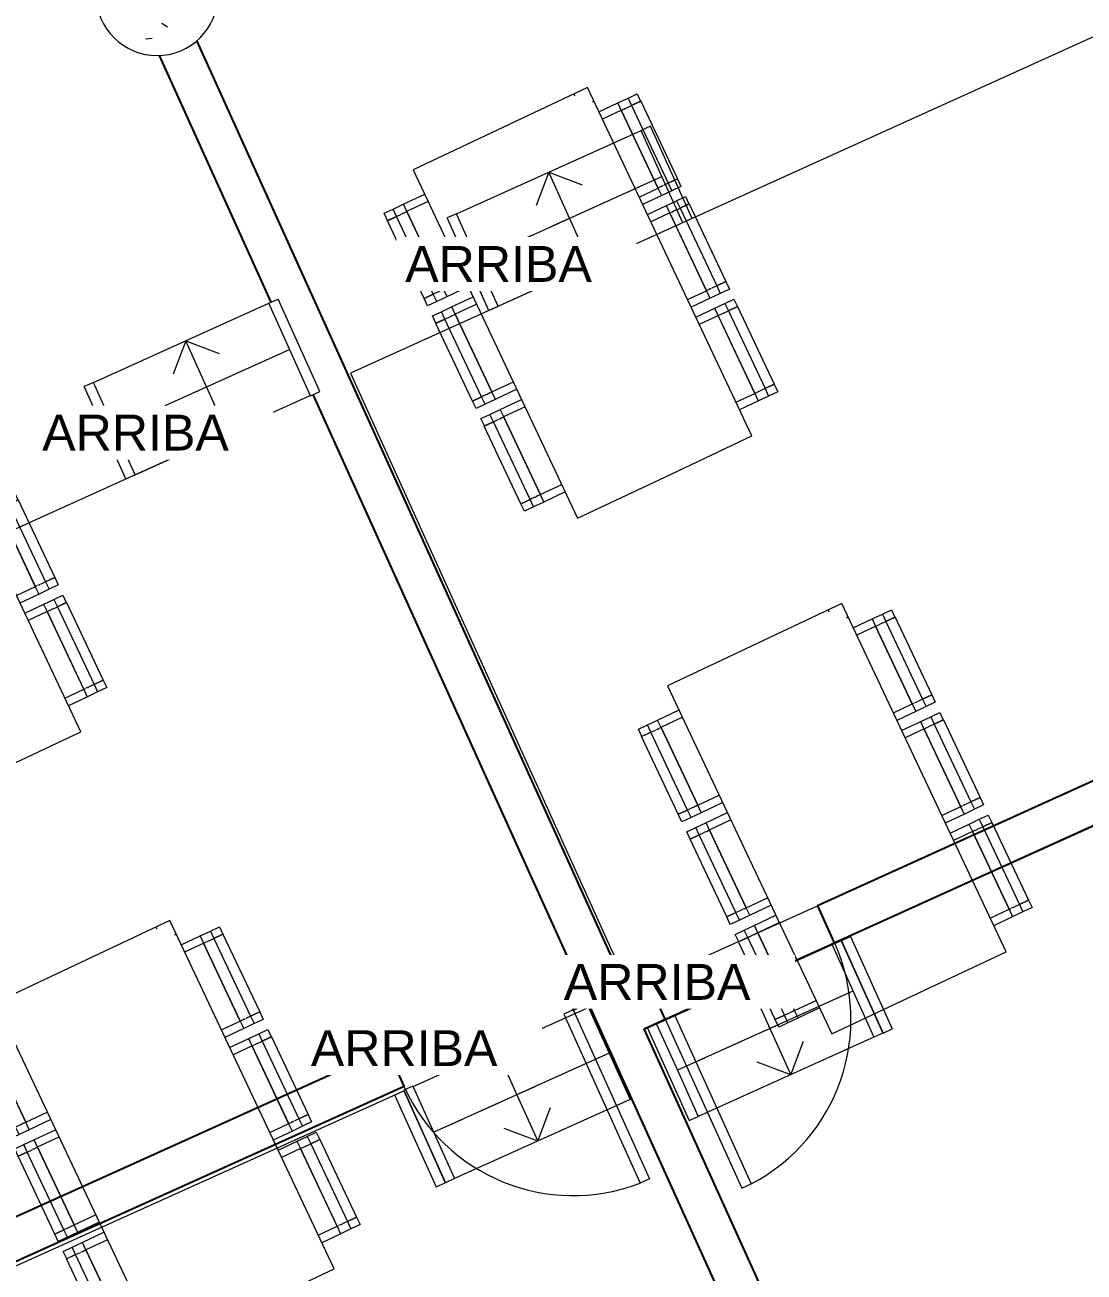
# Model space of a CAD drawing. Header units: metres. Extents: x -217 to -108, y -304 to -188.
# Drawn here: x -145.56 to -140.33, y -260.05 to -253.89 of the extents above; entities that cross this region are included whole.
import ezdxf

# ---------------------------------------------------------------- set-up
doc = ezdxf.new("R2010")
doc.units = ezdxf.units.M
doc.linetypes.add('Basculante', pattern=[0.003969, 0.002381, -0.001587])
for name, color, linetype, lineweight in [('A-DOOR', 31, 'Continuous', 9), ('A-FLOR', 192, 'Continuous', 9), ('A-FLOR-HRAL', 11, 'Continuous', 9), ('A-WALL', 113, 'Continuous', 9), ('I-FURN', 30, 'Continuous', 9), ('S-COLS', 52, 'Continuous', 9), ('S-STRS', 31, 'Continuous', 9), ('S-STRS-ANNO', 31, 'Continuous', 9), ('S-STRS-IDEN', 31, 'Continuous', 9)]:
    doc.layers.add(name, color=color, linetype=linetype, lineweight=lineweight)
doc.styles.add('Arial', font='arial.ttf', dxfattribs={"height": 0.177036})

# ---------------------------------------------------------------- blocks, each defined once
blk = doc.blocks.new('dining_table_and_chairs_5978 - dining_table_and_chairs_5978-V7-Nivel 3')
at = {"layer": 'I-FURN'}
for p, q in [((0.1324, 0.6342), (0.1324, 0.6832)), ((0.1324, 0.6832), (0.1726, 0.6832)), ((0.1726, 0.6342), (0.1726, 0.6842)), ((0.1726, 0.6842), (0.5966, 0.6842)), ((0.1726, 0.6832), (0.1726, 0.6342)), ((0.5966, 0.6842), (0.5966, 0.6342)), ((0.5966, 0.6342), (0.5966, 0.6842)), ((0.5966, 0.6842), (0.6374, 0.6842)), ((0.5966, 0.6342), (0.5966, 0.6842)), ((0.5966, 0.6842), (0.6374, 0.6842)), ((0.6374, 0.6842), (0.6374, 0.6342)), ((0.6374, 0.6842), (0.6374, 0.6342)), ((0.6924, 0.6342), (0.6924, 0.6832)), ((0.6924, 0.6832), (0.7326, 0.6832)), ((0.7326, 0.6342), (0.7326, 0.6842)), ((0.7326, 0.6842), (1.1566, 0.6842)), ((0.7326, 0.6832), (0.7326, 0.6342)), ((1.1566, 0.6842), (1.1566, 0.6342)), ((1.1566, 0.6342), (1.1566, 0.6842)), ((1.1566, 0.6842), (1.1974, 0.6842)), ((1.1566, 0.6342), (1.1566, 0.6842)), ((1.1566, 0.6842), (1.1974, 0.6842)), ((1.1974, 0.6842), (1.1974, 0.6342)), ((1.1974, 0.6842), (1.1974, 0.6342)), ((1.2524, 0.6342), (1.2524, 0.6832)), ((1.2524, 0.6832), (1.2926, 0.6832)), ((1.2926, 0.6342), (1.2926, 0.6842)), ((1.2926, 0.6842), (1.7166, 0.6842)), ((1.2926, 0.6832), (1.2926, 0.6342)), ((1.7166, 0.6842), (1.7166, 0.6342)), ((1.7166, 0.6342), (1.7166, 0.6842)), ((1.7166, 0.6842), (1.7574, 0.6842)), ((1.7166, 0.6342), (1.7166, 0.6842)), ((1.7166, 0.6842), (1.7574, 0.6842)), ((1.7574, 0.6842), (1.7574, 0.6342)), ((1.7574, 0.6842), (1.7574, 0.6342)), ((0.1324, 0.5791), (0.1324, 0.6342)), ((0.1324, 0.6342), (0.1726, 0.6342)), ((0.1726, 0.6079), (0.1726, 0.6342)), ((0.1726, 0.6342), (0.5966, 0.6342)), ((0.5966, 0.6342), (0.5966, 0.6079)), ((0.5966, 0.6342), (0.6374, 0.6342)), ((0.5966, 0.6342), (0.6374, 0.6342)), ((0.6374, 0.6342), (0.6374, 0.5791)), ((0.6374, 0.6342), (0.6374, 0.5791)), ((0.6924, 0.5791), (0.6924, 0.6342)), ((0.6924, 0.6342), (0.7326, 0.6342)), ((0.7326, 0.6079), (0.7326, 0.6342)), ((0.7326, 0.6342), (1.1566, 0.6342)), ((1.1566, 0.6342), (1.1566, 0.6079)), ((1.1566, 0.6342), (1.1974, 0.6342)), ((1.1566, 0.6342), (1.1974, 0.6342)), ((1.1974, 0.6342), (1.1974, 0.5791)), ((1.1974, 0.6342), (1.1974, 0.5791)), ((1.2524, 0.5791), (1.2524, 0.6342)), ((1.2524, 0.6342), (1.2926, 0.6342)), ((1.2926, 0.6079), (1.2926, 0.6342)), ((1.2926, 0.6342), (1.7166, 0.6342)), ((1.7166, 0.6342), (1.7166, 0.6079)), ((1.7166, 0.6342), (1.7574, 0.6342)), ((1.7166, 0.6342), (1.7574, 0.6342)), ((1.7574, 0.6342), (1.7574, 0.5791)), ((1.7574, 0.6342), (1.7574, 0.5791)), ((0.1324, 0.475), (0.1324, 0.5791)), ((0.1324, 0.578), (0.1726, 0.578)), ((0.1725, 0.5792), (0.1725, 0.475)), ((0.1726, 0.6068), (0.1726, 0.5996)), ((0.1726, 0.5898), (0.1726, 0.5996)), ((0.1726, 0.5884), (0.1726, 0.5842)), ((0.1726, 0.5799), (0.1726, 0.5842)), ((0.1726, 0.5791), (0.1726, 0.578)), ((0.1726, 0.5784), (0.1726, 0.578)), ((0.5966, 0.5784), (0.1726, 0.5784)), ((0.1726, 0.578), (0.5966, 0.578)), ((0.5966, 0.5996), (0.5966, 0.6068)), ((0.5966, 0.5996), (0.5966, 0.6068)), ((0.5966, 0.5996), (0.5966, 0.5898)), ((0.5966, 0.5842), (0.5966, 0.5884)), ((0.5966, 0.5842), (0.5966, 0.5884)), ((0.5966, 0.5842), (0.5966, 0.5799)), ((0.5966, 0.578), (0.5966, 0.5791)), ((0.5966, 0.578), (0.5966, 0.5791)), ((0.5966, 0.578), (0.5966, 0.5784)), ((0.5966, 0.475), (0.5966, 0.5784)), ((0.5966, 0.475), (0.5966, 0.5784)), ((0.5966, 0.578), (0.6374, 0.578)), ((0.5966, 0.578), (0.6374, 0.578)), ((0.6374, 0.5791), (0.6374, 0.475)), ((0.6924, 0.475), (0.6924, 0.5791)), ((0.6924, 0.578), (0.7326, 0.578)), ((0.7325, 0.5792), (0.7325, 0.475)), ((0.7326, 0.6068), (0.7326, 0.5996)), ((0.7326, 0.5898), (0.7326, 0.5996)), ((0.7326, 0.5884), (0.7326, 0.5842)), ((0.7326, 0.5799), (0.7326, 0.5842)), ((0.7326, 0.5791), (0.7326, 0.578)), ((0.7326, 0.5784), (0.7326, 0.578)), ((1.1566, 0.5784), (0.7326, 0.5784)), ((0.7326, 0.578), (1.1566, 0.578)), ((1.1566, 0.5996), (1.1566, 0.6068)), ((1.1566, 0.5996), (1.1566, 0.6068)), ((1.1566, 0.5996), (1.1566, 0.5898)), ((1.1566, 0.5842), (1.1566, 0.5884)), ((1.1566, 0.5842), (1.1566, 0.5884)), ((1.1566, 0.5842), (1.1566, 0.5799)), ((1.1566, 0.578), (1.1566, 0.5791)), ((1.1566, 0.578), (1.1566, 0.5791)), ((1.1566, 0.578), (1.1566, 0.5784)), ((1.1566, 0.475), (1.1566, 0.5784)), ((1.1566, 0.475), (1.1566, 0.5784)), ((1.1566, 0.578), (1.1974, 0.578)), ((1.1566, 0.578), (1.1974, 0.578)), ((1.1974, 0.5791), (1.1974, 0.475)), ((1.2524, 0.475), (1.2524, 0.5791)), ((1.2524, 0.578), (1.2926, 0.578)), ((1.2925, 0.5792), (1.2925, 0.475)), ((1.2926, 0.6068), (1.2926, 0.5996)), ((1.2926, 0.5898), (1.2926, 0.5996)), ((1.2926, 0.5884), (1.2926, 0.5842)), ((1.2926, 0.5799), (1.2926, 0.5842)), ((1.2926, 0.5791), (1.2926, 0.578)), ((1.2926, 0.5784), (1.2926, 0.578)), ((1.7166, 0.5784), (1.2926, 0.5784)), ((1.2926, 0.578), (1.7166, 0.578)), ((1.7166, 0.6003), (1.7166, 0.6068)), ((1.7166, 0.6003), (1.7166, 0.6068)), ((1.7166, 0.6003), (1.7166, 0.5898)), ((1.7166, 0.5842), (1.7166, 0.5884)), ((1.7166, 0.5842), (1.7166, 0.5884)), ((1.7166, 0.5842), (1.7166, 0.5799)), ((1.7166, 0.578), (1.7166, 0.5791)), ((1.7166, 0.578), (1.7166, 0.5791)), ((1.7166, 0.578), (1.7166, 0.5784)), ((1.7166, 0.475), (1.7166, 0.5784)), ((1.7166, 0.475), (1.7166, 0.5784)), ((1.7166, 0.578), (1.7574, 0.578)), ((1.7166, 0.578), (1.7574, 0.578)), ((1.7574, 0.5791), (1.7574, 0.475)), ((1.9, 0.475), (0, 0.475)), ((0, 0.475), (0, -0.475)), ((0.075, 0.475), (0.075, 0.465)), ((1.9, 0), (1.9, 0.475)), ((0, 0.4), (0.01, 0.4)), ((1.9, -0.475), (1.9, 0)), ((0, -0.475), (1.9, -0.475)), ((0.1324, -0.593), (0.1324, -0.475)), ((0.1725, -0.475), (0.1725, -0.593)), ((0.5966, -0.5922), (0.5966, -0.475)), ((0.5966, -0.5922), (0.5966, -0.475)), ((0.6374, -0.475), (0.6374, -0.593)), ((0.6924, -0.593), (0.6924, -0.475)), ((0.7325, -0.475), (0.7325, -0.593)), ((1.1566, -0.5922), (1.1566, -0.475)), ((1.1566, -0.5922), (1.1566, -0.475)), ((1.1974, -0.475), (1.1974, -0.593)), ((1.2524, -0.593), (1.2524, -0.475)), ((1.2925, -0.475), (1.2925, -0.593)), ((1.7166, -0.5922), (1.7166, -0.475)), ((1.7166, -0.5922), (1.7166, -0.475)), ((1.7574, -0.475), (1.7574, -0.593)), ((0.1726, -0.5918), (0.1324, -0.5918)), ((0.1324, -0.648), (0.1324, -0.593)), ((0.5966, -0.5918), (0.1726, -0.5918)), ((0.1726, -0.5918), (0.1726, -0.5922)), ((0.1726, -0.5918), (0.1726, -0.593)), ((0.1726, -0.5922), (0.5966, -0.5922)), ((0.1726, -0.598), (0.1726, -0.5937)), ((0.1726, -0.598), (0.1726, -0.6033)), ((0.1726, -0.6141), (0.1726, -0.6036)), ((0.1726, -0.6141), (0.1726, -0.6206)), ((0.5966, -0.5922), (0.5966, -0.5918)), ((0.6374, -0.5918), (0.5966, -0.5918)), ((0.5966, -0.593), (0.5966, -0.5918)), ((0.6374, -0.5918), (0.5966, -0.5918)), ((0.5966, -0.593), (0.5966, -0.5918)), ((0.5966, -0.5937), (0.5966, -0.598)), ((0.5966, -0.6033), (0.5966, -0.598)), ((0.5966, -0.6033), (0.5966, -0.598)), ((0.5966, -0.6036), (0.5966, -0.6134)), ((0.5966, -0.6206), (0.5966, -0.6134)), ((0.5966, -0.6206), (0.5966, -0.6134)), ((0.6374, -0.593), (0.6374, -0.648)), ((0.6374, -0.593), (0.6374, -0.648)), ((0.7326, -0.5918), (0.6924, -0.5918)), ((0.6924, -0.648), (0.6924, -0.593)), ((1.1566, -0.5918), (0.7326, -0.5918)), ((0.7326, -0.5918), (0.7326, -0.5922)), ((0.7326, -0.5918), (0.7326, -0.593)), ((0.7326, -0.5922), (1.1566, -0.5922)), ((0.7326, -0.598), (0.7326, -0.5937)), ((0.7326, -0.598), (0.7326, -0.6033)), ((0.7326, -0.6134), (0.7326, -0.6036)), ((0.7326, -0.6134), (0.7326, -0.6206)), ((1.1566, -0.5922), (1.1566, -0.5918)), ((1.1974, -0.5918), (1.1566, -0.5918)), ((1.1566, -0.593), (1.1566, -0.5918)), ((1.1974, -0.5918), (1.1566, -0.5918)), ((1.1566, -0.593), (1.1566, -0.5918)), ((1.1566, -0.5937), (1.1566, -0.598)), ((1.1566, -0.6033), (1.1566, -0.598)), ((1.1566, -0.6033), (1.1566, -0.598)), ((1.1566, -0.6036), (1.1566, -0.6134)), ((1.1566, -0.6206), (1.1566, -0.6134)), ((1.1566, -0.6206), (1.1566, -0.6134)), ((1.1974, -0.593), (1.1974, -0.648)), ((1.1974, -0.593), (1.1974, -0.648)), ((1.2926, -0.5918), (1.2524, -0.5918)), ((1.2524, -0.648), (1.2524, -0.593)), ((1.7166, -0.5918), (1.2926, -0.5918)), ((1.2926, -0.5918), (1.2926, -0.5922)), ((1.2926, -0.5918), (1.2926, -0.593)), ((1.2926, -0.5922), (1.7166, -0.5922)), ((1.2926, -0.598), (1.2926, -0.5937)), ((1.2926, -0.598), (1.2926, -0.6033)), ((1.2926, -0.6134), (1.2926, -0.6036)), ((1.2926, -0.6134), (1.2926, -0.6206)), ((1.7166, -0.5922), (1.7166, -0.5918)), ((1.7574, -0.5918), (1.7166, -0.5918)), ((1.7166, -0.593), (1.7166, -0.5918)), ((1.7574, -0.5918), (1.7166, -0.5918)), ((1.7166, -0.593), (1.7166, -0.5918)), ((1.7166, -0.5937), (1.7166, -0.598)), ((1.7166, -0.6033), (1.7166, -0.598)), ((1.7166, -0.6033), (1.7166, -0.598)), ((1.7166, -0.6036), (1.7166, -0.6134)), ((1.7166, -0.6206), (1.7166, -0.6134)), ((1.7166, -0.6206), (1.7166, -0.6134)), ((1.7574, -0.593), (1.7574, -0.648)), ((1.7574, -0.593), (1.7574, -0.648)), ((0.1324, -0.697), (0.1324, -0.648)), ((0.1726, -0.648), (0.1324, -0.648)), ((0.1726, -0.648), (0.1726, -0.6217)), ((0.1726, -0.698), (0.1726, -0.648)), ((0.5966, -0.648), (0.1726, -0.648)), ((0.1726, -0.648), (0.1726, -0.697)), ((0.5966, -0.6217), (0.5966, -0.648)), ((0.5966, -0.648), (0.5966, -0.698)), ((0.5966, -0.698), (0.5966, -0.648)), ((0.6374, -0.648), (0.5966, -0.648)), ((0.5966, -0.698), (0.5966, -0.648)), ((0.6374, -0.648), (0.5966, -0.648)), ((0.6374, -0.648), (0.6374, -0.698)), ((0.6374, -0.648), (0.6374, -0.698)), ((0.6924, -0.697), (0.6924, -0.648)), ((0.7326, -0.648), (0.6924, -0.648)), ((0.7326, -0.648), (0.7326, -0.6217)), ((0.7326, -0.698), (0.7326, -0.648)), ((1.1566, -0.648), (0.7326, -0.648)), ((0.7326, -0.648), (0.7326, -0.697)), ((1.1566, -0.6217), (1.1566, -0.648)), ((1.1566, -0.648), (1.1566, -0.698)), ((1.1566, -0.698), (1.1566, -0.648)), ((1.1974, -0.648), (1.1566, -0.648)), ((1.1566, -0.698), (1.1566, -0.648)), ((1.1974, -0.648), (1.1566, -0.648)), ((1.1974, -0.648), (1.1974, -0.698)), ((1.1974, -0.648), (1.1974, -0.698)), ((1.2524, -0.697), (1.2524, -0.648)), ((1.2926, -0.648), (1.2524, -0.648)), ((1.2926, -0.648), (1.2926, -0.6217)), ((1.2926, -0.698), (1.2926, -0.648)), ((1.7166, -0.648), (1.2926, -0.648)), ((1.2926, -0.648), (1.2926, -0.697)), ((1.7166, -0.6217), (1.7166, -0.648)), ((1.7166, -0.648), (1.7166, -0.698)), ((1.7166, -0.698), (1.7166, -0.648)), ((1.7574, -0.648), (1.7166, -0.648)), ((1.7166, -0.698), (1.7166, -0.648)), ((1.7574, -0.648), (1.7166, -0.648)), ((1.7574, -0.648), (1.7574, -0.698)), ((1.7574, -0.648), (1.7574, -0.698)), ((0.1726, -0.697), (0.1324, -0.697)), ((0.5966, -0.698), (0.1726, -0.698)), ((0.6374, -0.698), (0.5966, -0.698)), ((0.6374, -0.698), (0.5966, -0.698)), ((0.7326, -0.697), (0.6924, -0.697)), ((1.1566, -0.698), (0.7326, -0.698)), ((1.1974, -0.698), (1.1566, -0.698)), ((1.1974, -0.698), (1.1566, -0.698)), ((1.2926, -0.697), (1.2524, -0.697)), ((1.7166, -0.698), (1.2926, -0.698)), ((1.7574, -0.698), (1.7166, -0.698)), ((1.7574, -0.698), (1.7166, -0.698))]:
    blk.add_line(p, q, dxfattribs=at)
blk = doc.blocks.new('dining_table_and_chairs_5978 - dining_table_and_chairs_5978-V14-Nivel 3')
at = {"layer": 'I-FURN'}
for p, q in [((0.1324, 0.6342), (0.1324, 0.6832)), ((0.1324, 0.6832), (0.1726, 0.6832)), ((0.1726, 0.6342), (0.1726, 0.6842)), ((0.1726, 0.6842), (0.5966, 0.6842)), ((0.1726, 0.6832), (0.1726, 0.6342)), ((0.5966, 0.6842), (0.5966, 0.6342)), ((0.5966, 0.6342), (0.5966, 0.6842)), ((0.5966, 0.6842), (0.6374, 0.6842)), ((0.5966, 0.6342), (0.5966, 0.6842)), ((0.5966, 0.6842), (0.6374, 0.6842)), ((0.6374, 0.6842), (0.6374, 0.6342)), ((0.6374, 0.6842), (0.6374, 0.6342)), ((0.6924, 0.6342), (0.6924, 0.6832)), ((0.6924, 0.6832), (0.7326, 0.6832)), ((0.7326, 0.6342), (0.7326, 0.6842)), ((0.7326, 0.6842), (1.1566, 0.6842)), ((0.7326, 0.6832), (0.7326, 0.6342)), ((1.1566, 0.6842), (1.1566, 0.6342)), ((1.1566, 0.6342), (1.1566, 0.6842)), ((1.1566, 0.6842), (1.1974, 0.6842)), ((1.1566, 0.6342), (1.1566, 0.6842)), ((1.1566, 0.6842), (1.1974, 0.6842)), ((1.1974, 0.6842), (1.1974, 0.6342)), ((1.1974, 0.6842), (1.1974, 0.6342)), ((1.2524, 0.6342), (1.2524, 0.6832)), ((1.2524, 0.6832), (1.2926, 0.6832)), ((1.2926, 0.6342), (1.2926, 0.6842)), ((1.2926, 0.6842), (1.7166, 0.6842)), ((1.2926, 0.6832), (1.2926, 0.6342)), ((1.7166, 0.6842), (1.7166, 0.6342)), ((1.7166, 0.6342), (1.7166, 0.6842)), ((1.7166, 0.6842), (1.7574, 0.6842)), ((1.7166, 0.6342), (1.7166, 0.6842)), ((1.7166, 0.6842), (1.7574, 0.6842)), ((1.7574, 0.6842), (1.7574, 0.6342)), ((1.7574, 0.6842), (1.7574, 0.6342)), ((0.1324, 0.5791), (0.1324, 0.6342)), ((0.1324, 0.6342), (0.1726, 0.6342)), ((0.1726, 0.6079), (0.1726, 0.6342)), ((0.1726, 0.6342), (0.5966, 0.6342)), ((0.5966, 0.6342), (0.5966, 0.6079)), ((0.5966, 0.6342), (0.6374, 0.6342)), ((0.5966, 0.6342), (0.6374, 0.6342)), ((0.6374, 0.6342), (0.6374, 0.5791)), ((0.6374, 0.6342), (0.6374, 0.5791)), ((0.6924, 0.5791), (0.6924, 0.6342)), ((0.6924, 0.6342), (0.7326, 0.6342)), ((0.7326, 0.6079), (0.7326, 0.6342)), ((0.7326, 0.6342), (1.1566, 0.6342)), ((1.1566, 0.6342), (1.1566, 0.6079)), ((1.1566, 0.6342), (1.1974, 0.6342)), ((1.1566, 0.6342), (1.1974, 0.6342)), ((1.1974, 0.6342), (1.1974, 0.5791)), ((1.1974, 0.6342), (1.1974, 0.5791)), ((1.2524, 0.5791), (1.2524, 0.6342)), ((1.2524, 0.6342), (1.2926, 0.6342)), ((1.2926, 0.6079), (1.2926, 0.6342)), ((1.2926, 0.6342), (1.7166, 0.6342)), ((1.7166, 0.6342), (1.7166, 0.6079)), ((1.7166, 0.6342), (1.7574, 0.6342)), ((1.7166, 0.6342), (1.7574, 0.6342)), ((1.7574, 0.6342), (1.7574, 0.5791)), ((1.7574, 0.6342), (1.7574, 0.5791)), ((0.1324, 0.475), (0.1324, 0.5791)), ((0.1324, 0.578), (0.1726, 0.578)), ((0.1725, 0.5792), (0.1725, 0.475)), ((0.1726, 0.6068), (0.1726, 0.5996)), ((0.1726, 0.5898), (0.1726, 0.5996)), ((0.1726, 0.5884), (0.1726, 0.5842)), ((0.1726, 0.5799), (0.1726, 0.5842)), ((0.1726, 0.5791), (0.1726, 0.578)), ((0.1726, 0.5784), (0.1726, 0.578)), ((0.5966, 0.5784), (0.1726, 0.5784)), ((0.1726, 0.578), (0.5966, 0.578)), ((0.5966, 0.5996), (0.5966, 0.6068)), ((0.5966, 0.5996), (0.5966, 0.6068)), ((0.5966, 0.5996), (0.5966, 0.5898)), ((0.5966, 0.5842), (0.5966, 0.5884)), ((0.5966, 0.5842), (0.5966, 0.5884)), ((0.5966, 0.5842), (0.5966, 0.5799)), ((0.5966, 0.578), (0.5966, 0.5791)), ((0.5966, 0.578), (0.5966, 0.5791)), ((0.5966, 0.578), (0.5966, 0.5784)), ((0.5966, 0.475), (0.5966, 0.5784)), ((0.5966, 0.475), (0.5966, 0.5784)), ((0.5966, 0.578), (0.6374, 0.578)), ((0.5966, 0.578), (0.6374, 0.578)), ((0.6374, 0.5791), (0.6374, 0.475)), ((0.6924, 0.475), (0.6924, 0.5791)), ((0.6924, 0.578), (0.7326, 0.578)), ((0.7325, 0.5792), (0.7325, 0.475)), ((0.7326, 0.6068), (0.7326, 0.5996)), ((0.7326, 0.5898), (0.7326, 0.5996)), ((0.7326, 0.5884), (0.7326, 0.5842)), ((0.7326, 0.5799), (0.7326, 0.5842)), ((0.7326, 0.5791), (0.7326, 0.578)), ((0.7326, 0.5784), (0.7326, 0.578)), ((1.1566, 0.5784), (0.7326, 0.5784)), ((0.7326, 0.578), (1.1566, 0.578)), ((1.1566, 0.5996), (1.1566, 0.6068)), ((1.1566, 0.5996), (1.1566, 0.6068)), ((1.1566, 0.5996), (1.1566, 0.5898)), ((1.1566, 0.5842), (1.1566, 0.5884)), ((1.1566, 0.5842), (1.1566, 0.5884)), ((1.1566, 0.5842), (1.1566, 0.5799)), ((1.1566, 0.578), (1.1566, 0.5791)), ((1.1566, 0.578), (1.1566, 0.5791)), ((1.1566, 0.578), (1.1566, 0.5784)), ((1.1566, 0.475), (1.1566, 0.5784)), ((1.1566, 0.475), (1.1566, 0.5784)), ((1.1566, 0.578), (1.1974, 0.578)), ((1.1566, 0.578), (1.1974, 0.578)), ((1.1974, 0.5791), (1.1974, 0.475)), ((1.2524, 0.475), (1.2524, 0.5791)), ((1.2524, 0.578), (1.2926, 0.578)), ((1.2925, 0.5792), (1.2925, 0.475)), ((1.2926, 0.6068), (1.2926, 0.5996)), ((1.2926, 0.5898), (1.2926, 0.5996)), ((1.2926, 0.5884), (1.2926, 0.5842)), ((1.2926, 0.5799), (1.2926, 0.5842)), ((1.2926, 0.5791), (1.2926, 0.578)), ((1.2926, 0.5784), (1.2926, 0.578)), ((1.7166, 0.5784), (1.2926, 0.5784)), ((1.2926, 0.578), (1.7166, 0.578)), ((1.7166, 0.6003), (1.7166, 0.6068)), ((1.7166, 0.6003), (1.7166, 0.6068)), ((1.7166, 0.6003), (1.7166, 0.5898)), ((1.7166, 0.5842), (1.7166, 0.5884)), ((1.7166, 0.5842), (1.7166, 0.5884)), ((1.7166, 0.5842), (1.7166, 0.5799)), ((1.7166, 0.578), (1.7166, 0.5791)), ((1.7166, 0.578), (1.7166, 0.5791)), ((1.7166, 0.578), (1.7166, 0.5784)), ((1.7166, 0.475), (1.7166, 0.5784)), ((1.7166, 0.475), (1.7166, 0.5784)), ((1.7166, 0.578), (1.7574, 0.578)), ((1.7166, 0.578), (1.7574, 0.578)), ((1.7574, 0.5791), (1.7574, 0.475)), ((1.9, 0.475), (0, 0.475)), ((0, 0.475), (0, -0.475)), ((0.075, 0.475), (0.075, 0.465)), ((1.9, 0), (1.9, 0.475)), ((0, 0.4), (0.01, 0.4)), ((1.9, -0.475), (1.9, 0)), ((0, -0.475), (1.9, -0.475)), ((0.1324, -0.593), (0.1324, -0.475)), ((0.1725, -0.475), (0.1725, -0.593)), ((0.5966, -0.5922), (0.5966, -0.475)), ((0.5966, -0.5922), (0.5966, -0.475)), ((0.6374, -0.475), (0.6374, -0.593)), ((0.6924, -0.593), (0.6924, -0.475)), ((0.7325, -0.475), (0.7325, -0.593)), ((1.1566, -0.5922), (1.1566, -0.475)), ((1.1566, -0.5922), (1.1566, -0.475)), ((1.1974, -0.475), (1.1974, -0.593)), ((1.2524, -0.593), (1.2524, -0.475)), ((1.2925, -0.475), (1.2925, -0.593)), ((1.7166, -0.5922), (1.7166, -0.475)), ((1.7166, -0.5922), (1.7166, -0.475)), ((1.7574, -0.475), (1.7574, -0.593)), ((0.1726, -0.5918), (0.1324, -0.5918)), ((0.1324, -0.648), (0.1324, -0.593)), ((0.5966, -0.5918), (0.1726, -0.5918)), ((0.1726, -0.5918), (0.1726, -0.5922)), ((0.1726, -0.5918), (0.1726, -0.593)), ((0.1726, -0.5922), (0.5966, -0.5922)), ((0.1726, -0.598), (0.1726, -0.5937)), ((0.1726, -0.598), (0.1726, -0.6033)), ((0.1726, -0.6141), (0.1726, -0.6036)), ((0.1726, -0.6141), (0.1726, -0.6206)), ((0.5966, -0.5922), (0.5966, -0.5918)), ((0.6374, -0.5918), (0.5966, -0.5918)), ((0.5966, -0.593), (0.5966, -0.5918)), ((0.6374, -0.5918), (0.5966, -0.5918)), ((0.5966, -0.593), (0.5966, -0.5918)), ((0.5966, -0.5937), (0.5966, -0.598)), ((0.5966, -0.6033), (0.5966, -0.598)), ((0.5966, -0.6033), (0.5966, -0.598)), ((0.5966, -0.6036), (0.5966, -0.6134)), ((0.5966, -0.6206), (0.5966, -0.6134)), ((0.5966, -0.6206), (0.5966, -0.6134)), ((0.6374, -0.593), (0.6374, -0.648)), ((0.6374, -0.593), (0.6374, -0.648)), ((0.7326, -0.5918), (0.6924, -0.5918)), ((0.6924, -0.648), (0.6924, -0.593)), ((1.1566, -0.5918), (0.7326, -0.5918)), ((0.7326, -0.5918), (0.7326, -0.5922)), ((0.7326, -0.5918), (0.7326, -0.593)), ((0.7326, -0.5922), (1.1566, -0.5922)), ((0.7326, -0.598), (0.7326, -0.5937)), ((0.7326, -0.598), (0.7326, -0.6033)), ((0.7326, -0.6134), (0.7326, -0.6036)), ((0.7326, -0.6134), (0.7326, -0.6206)), ((1.1566, -0.5922), (1.1566, -0.5918)), ((1.1974, -0.5918), (1.1566, -0.5918)), ((1.1566, -0.593), (1.1566, -0.5918)), ((1.1974, -0.5918), (1.1566, -0.5918)), ((1.1566, -0.593), (1.1566, -0.5918)), ((1.1566, -0.5937), (1.1566, -0.598)), ((1.1566, -0.6033), (1.1566, -0.598)), ((1.1566, -0.6033), (1.1566, -0.598)), ((1.1566, -0.6036), (1.1566, -0.6134)), ((1.1566, -0.6206), (1.1566, -0.6134)), ((1.1566, -0.6206), (1.1566, -0.6134)), ((1.1974, -0.593), (1.1974, -0.648)), ((1.1974, -0.593), (1.1974, -0.648)), ((1.2926, -0.5918), (1.2524, -0.5918)), ((1.2524, -0.648), (1.2524, -0.593)), ((1.7166, -0.5918), (1.2926, -0.5918)), ((1.2926, -0.5918), (1.2926, -0.5922)), ((1.2926, -0.5918), (1.2926, -0.593)), ((1.2926, -0.5922), (1.7166, -0.5922)), ((1.2926, -0.598), (1.2926, -0.5937)), ((1.2926, -0.598), (1.2926, -0.6033)), ((1.2926, -0.6134), (1.2926, -0.6036)), ((1.2926, -0.6134), (1.2926, -0.6206)), ((1.7166, -0.5922), (1.7166, -0.5918)), ((1.7574, -0.5918), (1.7166, -0.5918)), ((1.7166, -0.593), (1.7166, -0.5918)), ((1.7574, -0.5918), (1.7166, -0.5918)), ((1.7166, -0.593), (1.7166, -0.5918)), ((1.7166, -0.5937), (1.7166, -0.598)), ((1.7166, -0.6033), (1.7166, -0.598)), ((1.7166, -0.6033), (1.7166, -0.598)), ((1.7166, -0.6036), (1.7166, -0.6143)), ((1.7166, -0.6206), (1.7166, -0.6143)), ((1.7166, -0.6206), (1.7166, -0.6143)), ((1.7574, -0.593), (1.7574, -0.648)), ((1.7574, -0.593), (1.7574, -0.648)), ((0.1324, -0.697), (0.1324, -0.648)), ((0.1726, -0.648), (0.1324, -0.648)), ((0.1726, -0.648), (0.1726, -0.6217)), ((0.1726, -0.698), (0.1726, -0.648)), ((0.5966, -0.648), (0.1726, -0.648)), ((0.1726, -0.648), (0.1726, -0.697)), ((0.5966, -0.6217), (0.5966, -0.648)), ((0.5966, -0.648), (0.5966, -0.698)), ((0.5966, -0.698), (0.5966, -0.648)), ((0.6374, -0.648), (0.5966, -0.648)), ((0.5966, -0.698), (0.5966, -0.648)), ((0.6374, -0.648), (0.5966, -0.648)), ((0.6374, -0.648), (0.6374, -0.698)), ((0.6374, -0.648), (0.6374, -0.698)), ((0.6924, -0.697), (0.6924, -0.648)), ((0.7326, -0.648), (0.6924, -0.648)), ((0.7326, -0.648), (0.7326, -0.6217)), ((0.7326, -0.698), (0.7326, -0.648)), ((1.1566, -0.648), (0.7326, -0.648)), ((0.7326, -0.648), (0.7326, -0.697)), ((1.1566, -0.6217), (1.1566, -0.648)), ((1.1566, -0.648), (1.1566, -0.698)), ((1.1566, -0.698), (1.1566, -0.648)), ((1.1974, -0.648), (1.1566, -0.648)), ((1.1566, -0.698), (1.1566, -0.648)), ((1.1974, -0.648), (1.1566, -0.648)), ((1.1974, -0.648), (1.1974, -0.698)), ((1.1974, -0.648), (1.1974, -0.698)), ((1.2524, -0.697), (1.2524, -0.648)), ((1.2926, -0.648), (1.2524, -0.648)), ((1.2926, -0.648), (1.2926, -0.6217)), ((1.2926, -0.698), (1.2926, -0.648)), ((1.7166, -0.648), (1.2926, -0.648)), ((1.2926, -0.648), (1.2926, -0.697)), ((1.7166, -0.6217), (1.7166, -0.648)), ((1.7166, -0.648), (1.7166, -0.698)), ((1.7166, -0.698), (1.7166, -0.648)), ((1.7574, -0.648), (1.7166, -0.648)), ((1.7166, -0.698), (1.7166, -0.648)), ((1.7574, -0.648), (1.7166, -0.648)), ((1.7574, -0.648), (1.7574, -0.698)), ((1.7574, -0.648), (1.7574, -0.698)), ((0.1726, -0.697), (0.1324, -0.697)), ((0.5966, -0.698), (0.1726, -0.698)), ((0.6374, -0.698), (0.5966, -0.698)), ((0.6374, -0.698), (0.5966, -0.698)), ((0.7326, -0.697), (0.6924, -0.697)), ((1.1566, -0.698), (0.7326, -0.698)), ((1.1974, -0.698), (1.1566, -0.698)), ((1.1974, -0.698), (1.1566, -0.698)), ((1.2926, -0.697), (1.2524, -0.697)), ((1.7166, -0.698), (1.2926, -0.698)), ((1.7574, -0.698), (1.7166, -0.698)), ((1.7574, -0.698), (1.7166, -0.698))]:
    blk.add_line(p, q, dxfattribs=at)
blk = doc.blocks.new('dining_table_and_chairs_5978 - dining_table_and_chairs_5978-V15-Nivel 3')
at = {"layer": 'I-FURN'}
for p, q in [((0.1324, 0.6342), (0.1324, 0.6832)), ((0.1324, 0.6832), (0.1726, 0.6832)), ((0.1726, 0.6342), (0.1726, 0.6842)), ((0.1726, 0.6842), (0.5966, 0.6842)), ((0.1726, 0.6832), (0.1726, 0.6342)), ((0.5966, 0.6842), (0.5966, 0.6342)), ((0.5966, 0.6342), (0.5966, 0.6842)), ((0.5966, 0.6842), (0.6374, 0.6842)), ((0.5966, 0.6342), (0.5966, 0.6842)), ((0.5966, 0.6842), (0.6374, 0.6842)), ((0.6374, 0.6842), (0.6374, 0.6342)), ((0.6374, 0.6842), (0.6374, 0.6342)), ((0.6924, 0.6342), (0.6924, 0.6832)), ((0.6924, 0.6832), (0.7326, 0.6832)), ((0.7326, 0.6342), (0.7326, 0.6842)), ((0.7326, 0.6842), (1.1566, 0.6842)), ((0.7326, 0.6832), (0.7326, 0.6342)), ((1.1566, 0.6842), (1.1566, 0.6342)), ((1.1566, 0.6342), (1.1566, 0.6842)), ((1.1566, 0.6842), (1.1974, 0.6842)), ((1.1566, 0.6342), (1.1566, 0.6842)), ((1.1566, 0.6842), (1.1974, 0.6842)), ((1.1974, 0.6842), (1.1974, 0.6342)), ((1.1974, 0.6842), (1.1974, 0.6342)), ((1.2524, 0.6342), (1.2524, 0.6832)), ((1.2524, 0.6832), (1.2926, 0.6832)), ((1.2926, 0.6342), (1.2926, 0.6842)), ((1.2926, 0.6842), (1.7166, 0.6842)), ((1.2926, 0.6832), (1.2926, 0.6342)), ((1.7166, 0.6842), (1.7166, 0.6342)), ((1.7166, 0.6342), (1.7166, 0.6842)), ((1.7166, 0.6842), (1.7574, 0.6842)), ((1.7166, 0.6342), (1.7166, 0.6842)), ((1.7166, 0.6842), (1.7574, 0.6842)), ((1.7574, 0.6842), (1.7574, 0.6342)), ((1.7574, 0.6842), (1.7574, 0.6342)), ((0.1324, 0.5791), (0.1324, 0.6342)), ((0.1324, 0.6342), (0.1726, 0.6342)), ((0.1726, 0.6079), (0.1726, 0.6342)), ((0.1726, 0.6342), (0.5966, 0.6342)), ((0.5966, 0.6342), (0.5966, 0.6079)), ((0.5966, 0.6342), (0.6374, 0.6342)), ((0.5966, 0.6342), (0.6374, 0.6342)), ((0.6374, 0.6342), (0.6374, 0.5791)), ((0.6374, 0.6342), (0.6374, 0.5791)), ((0.6924, 0.5791), (0.6924, 0.6342)), ((0.6924, 0.6342), (0.7326, 0.6342)), ((0.7326, 0.6079), (0.7326, 0.6342)), ((0.7326, 0.6342), (1.1566, 0.6342)), ((1.1566, 0.6342), (1.1566, 0.6079)), ((1.1566, 0.6342), (1.1974, 0.6342)), ((1.1566, 0.6342), (1.1974, 0.6342)), ((1.1974, 0.6342), (1.1974, 0.5791)), ((1.1974, 0.6342), (1.1974, 0.5791)), ((1.2524, 0.5791), (1.2524, 0.6342)), ((1.2524, 0.6342), (1.2926, 0.6342)), ((1.2926, 0.6079), (1.2926, 0.6342)), ((1.2926, 0.6342), (1.7166, 0.6342)), ((1.7166, 0.6342), (1.7166, 0.6079)), ((1.7166, 0.6342), (1.7574, 0.6342)), ((1.7166, 0.6342), (1.7574, 0.6342)), ((1.7574, 0.6342), (1.7574, 0.5791)), ((1.7574, 0.6342), (1.7574, 0.5791)), ((0.1324, 0.475), (0.1324, 0.5791)), ((0.1324, 0.578), (0.1726, 0.578)), ((0.1725, 0.5792), (0.1725, 0.475)), ((0.1726, 0.6068), (0.1726, 0.5996)), ((0.1726, 0.5898), (0.1726, 0.5996)), ((0.1726, 0.5884), (0.1726, 0.5842)), ((0.1726, 0.5799), (0.1726, 0.5842)), ((0.1726, 0.5791), (0.1726, 0.578)), ((0.1726, 0.5784), (0.1726, 0.578)), ((0.5966, 0.5784), (0.1726, 0.5784)), ((0.1726, 0.578), (0.5966, 0.578)), ((0.5966, 0.5996), (0.5966, 0.6068)), ((0.5966, 0.5996), (0.5966, 0.6068)), ((0.5966, 0.5996), (0.5966, 0.5898)), ((0.5966, 0.5842), (0.5966, 0.5884)), ((0.5966, 0.5842), (0.5966, 0.5884)), ((0.5966, 0.5842), (0.5966, 0.5799)), ((0.5966, 0.578), (0.5966, 0.5791)), ((0.5966, 0.578), (0.5966, 0.5791)), ((0.5966, 0.578), (0.5966, 0.5784)), ((0.5966, 0.475), (0.5966, 0.5784)), ((0.5966, 0.475), (0.5966, 0.5784)), ((0.5966, 0.578), (0.6374, 0.578)), ((0.5966, 0.578), (0.6374, 0.578)), ((0.6374, 0.5791), (0.6374, 0.475)), ((0.6924, 0.475), (0.6924, 0.5791)), ((0.6924, 0.578), (0.7326, 0.578)), ((0.7325, 0.5792), (0.7325, 0.475)), ((0.7326, 0.6068), (0.7326, 0.5996)), ((0.7326, 0.5898), (0.7326, 0.5996)), ((0.7326, 0.5884), (0.7326, 0.5842)), ((0.7326, 0.5799), (0.7326, 0.5842)), ((0.7326, 0.5791), (0.7326, 0.578)), ((0.7326, 0.5784), (0.7326, 0.578)), ((1.1566, 0.5784), (0.7326, 0.5784)), ((0.7326, 0.578), (1.1566, 0.578)), ((1.1566, 0.5996), (1.1566, 0.6068)), ((1.1566, 0.5996), (1.1566, 0.6068)), ((1.1566, 0.5996), (1.1566, 0.5898)), ((1.1566, 0.5842), (1.1566, 0.5884)), ((1.1566, 0.5842), (1.1566, 0.5884)), ((1.1566, 0.5842), (1.1566, 0.5799)), ((1.1566, 0.578), (1.1566, 0.5791)), ((1.1566, 0.578), (1.1566, 0.5791)), ((1.1566, 0.578), (1.1566, 0.5784)), ((1.1566, 0.475), (1.1566, 0.5784)), ((1.1566, 0.475), (1.1566, 0.5784)), ((1.1566, 0.578), (1.1974, 0.578)), ((1.1566, 0.578), (1.1974, 0.578)), ((1.1974, 0.5791), (1.1974, 0.475)), ((1.2524, 0.475), (1.2524, 0.5791)), ((1.2524, 0.578), (1.2926, 0.578)), ((1.2925, 0.5792), (1.2925, 0.475)), ((1.2926, 0.6068), (1.2926, 0.5996)), ((1.2926, 0.5898), (1.2926, 0.5996)), ((1.2926, 0.5884), (1.2926, 0.5842)), ((1.2926, 0.5799), (1.2926, 0.5842)), ((1.2926, 0.5791), (1.2926, 0.578)), ((1.2926, 0.5784), (1.2926, 0.578)), ((1.7166, 0.5784), (1.2926, 0.5784)), ((1.2926, 0.578), (1.7166, 0.578)), ((1.7166, 0.6003), (1.7166, 0.6068)), ((1.7166, 0.6003), (1.7166, 0.6068)), ((1.7166, 0.6003), (1.7166, 0.5898)), ((1.7166, 0.5842), (1.7166, 0.5884)), ((1.7166, 0.5842), (1.7166, 0.5884)), ((1.7166, 0.5842), (1.7166, 0.5799)), ((1.7166, 0.578), (1.7166, 0.5791)), ((1.7166, 0.578), (1.7166, 0.5791)), ((1.7166, 0.578), (1.7166, 0.5784)), ((1.7166, 0.475), (1.7166, 0.5784)), ((1.7166, 0.475), (1.7166, 0.5784)), ((1.7166, 0.578), (1.7574, 0.578)), ((1.7166, 0.578), (1.7574, 0.578)), ((1.7574, 0.5791), (1.7574, 0.475)), ((1.9, 0.475), (0, 0.475)), ((0, 0.475), (0, -0.475)), ((0.075, 0.475), (0.075, 0.465)), ((1.9, 0), (1.9, 0.475)), ((0, 0.4), (0.01, 0.4)), ((1.9, -0.475), (1.9, 0)), ((0, -0.475), (1.9, -0.475)), ((0.1324, -0.593), (0.1324, -0.475)), ((0.1725, -0.475), (0.1725, -0.593)), ((0.5966, -0.5922), (0.5966, -0.475)), ((0.5966, -0.5922), (0.5966, -0.475)), ((0.6374, -0.475), (0.6374, -0.593)), ((0.6924, -0.593), (0.6924, -0.475)), ((0.7325, -0.475), (0.7325, -0.593)), ((1.1566, -0.5922), (1.1566, -0.475)), ((1.1566, -0.5922), (1.1566, -0.475)), ((1.1974, -0.475), (1.1974, -0.593)), ((1.2524, -0.593), (1.2524, -0.475)), ((1.2925, -0.475), (1.2925, -0.593)), ((1.7166, -0.5922), (1.7166, -0.475)), ((1.7166, -0.5922), (1.7166, -0.475)), ((1.7574, -0.475), (1.7574, -0.593)), ((0.1726, -0.5918), (0.1324, -0.5918)), ((0.1324, -0.648), (0.1324, -0.593)), ((0.5966, -0.5918), (0.1726, -0.5918)), ((0.1726, -0.5918), (0.1726, -0.5922)), ((0.1726, -0.5918), (0.1726, -0.593)), ((0.1726, -0.5922), (0.5966, -0.5922)), ((0.1726, -0.598), (0.1726, -0.5937)), ((0.1726, -0.598), (0.1726, -0.6033)), ((0.1726, -0.6141), (0.1726, -0.6036)), ((0.1726, -0.6141), (0.1726, -0.6206)), ((0.5966, -0.5922), (0.5966, -0.5918)), ((0.6374, -0.5918), (0.5966, -0.5918)), ((0.5966, -0.593), (0.5966, -0.5918)), ((0.6374, -0.5918), (0.5966, -0.5918)), ((0.5966, -0.593), (0.5966, -0.5918)), ((0.5966, -0.5937), (0.5966, -0.598)), ((0.5966, -0.6033), (0.5966, -0.598)), ((0.5966, -0.6033), (0.5966, -0.598)), ((0.5966, -0.6036), (0.5966, -0.6134)), ((0.5966, -0.6206), (0.5966, -0.6134)), ((0.5966, -0.6206), (0.5966, -0.6134)), ((0.6374, -0.593), (0.6374, -0.648)), ((0.6374, -0.593), (0.6374, -0.648)), ((0.7326, -0.5918), (0.6924, -0.5918)), ((0.6924, -0.648), (0.6924, -0.593)), ((1.1566, -0.5918), (0.7326, -0.5918)), ((0.7326, -0.5918), (0.7326, -0.5922)), ((0.7326, -0.5918), (0.7326, -0.593)), ((0.7326, -0.5922), (1.1566, -0.5922)), ((0.7326, -0.598), (0.7326, -0.5937)), ((0.7326, -0.598), (0.7326, -0.6033)), ((0.7326, -0.6134), (0.7326, -0.6036)), ((0.7326, -0.6134), (0.7326, -0.6206)), ((1.1566, -0.5922), (1.1566, -0.5918)), ((1.1974, -0.5918), (1.1566, -0.5918)), ((1.1566, -0.593), (1.1566, -0.5918)), ((1.1974, -0.5918), (1.1566, -0.5918)), ((1.1566, -0.593), (1.1566, -0.5918)), ((1.1566, -0.5937), (1.1566, -0.598)), ((1.1566, -0.6033), (1.1566, -0.598)), ((1.1566, -0.6033), (1.1566, -0.598)), ((1.1566, -0.6036), (1.1566, -0.6134)), ((1.1566, -0.6206), (1.1566, -0.6134)), ((1.1566, -0.6206), (1.1566, -0.6134)), ((1.1974, -0.593), (1.1974, -0.648)), ((1.1974, -0.593), (1.1974, -0.648)), ((1.2926, -0.5918), (1.2524, -0.5918)), ((1.2524, -0.648), (1.2524, -0.593)), ((1.7166, -0.5918), (1.2926, -0.5918)), ((1.2926, -0.5918), (1.2926, -0.5922)), ((1.2926, -0.5918), (1.2926, -0.593)), ((1.2926, -0.5922), (1.7166, -0.5922)), ((1.2926, -0.598), (1.2926, -0.5937)), ((1.2926, -0.598), (1.2926, -0.6033)), ((1.2926, -0.6134), (1.2926, -0.6036)), ((1.2926, -0.6134), (1.2926, -0.6206)), ((1.7166, -0.5922), (1.7166, -0.5918)), ((1.7574, -0.5918), (1.7166, -0.5918)), ((1.7166, -0.593), (1.7166, -0.5918)), ((1.7574, -0.5918), (1.7166, -0.5918)), ((1.7166, -0.593), (1.7166, -0.5918)), ((1.7166, -0.5937), (1.7166, -0.598)), ((1.7166, -0.6033), (1.7166, -0.598)), ((1.7166, -0.6033), (1.7166, -0.598)), ((1.7166, -0.6036), (1.7166, -0.6134)), ((1.7166, -0.6206), (1.7166, -0.6134)), ((1.7166, -0.6206), (1.7166, -0.6134)), ((1.7574, -0.593), (1.7574, -0.6206)), ((1.7574, -0.593), (1.7574, -0.6206)), ((0.1324, -0.697), (0.1324, -0.648)), ((0.1726, -0.648), (0.1324, -0.648)), ((0.1726, -0.648), (0.1726, -0.6217)), ((0.1726, -0.698), (0.1726, -0.648)), ((0.5966, -0.648), (0.1726, -0.648)), ((0.1726, -0.648), (0.1726, -0.697)), ((0.5966, -0.6217), (0.5966, -0.648)), ((0.5966, -0.648), (0.5966, -0.698)), ((0.5966, -0.698), (0.5966, -0.648)), ((0.6374, -0.648), (0.5966, -0.648)), ((0.5966, -0.698), (0.5966, -0.648)), ((0.6374, -0.648), (0.5966, -0.648)), ((0.6374, -0.648), (0.6374, -0.698)), ((0.6374, -0.648), (0.6374, -0.698)), ((0.6924, -0.697), (0.6924, -0.648)), ((0.7326, -0.648), (0.6924, -0.648)), ((0.7326, -0.648), (0.7326, -0.6217)), ((0.7326, -0.698), (0.7326, -0.648)), ((1.1566, -0.648), (0.7326, -0.648)), ((0.7326, -0.648), (0.7326, -0.697)), ((1.1566, -0.6217), (1.1566, -0.648)), ((1.1566, -0.648), (1.1566, -0.698)), ((1.1566, -0.698), (1.1566, -0.648)), ((1.1974, -0.648), (1.1566, -0.648)), ((1.1566, -0.698), (1.1566, -0.648)), ((1.1974, -0.648), (1.1566, -0.648)), ((1.1974, -0.648), (1.1974, -0.698)), ((1.1974, -0.648), (1.1974, -0.698)), ((1.2524, -0.697), (1.2524, -0.648)), ((1.2926, -0.648), (1.2524, -0.648)), ((1.2926, -0.648), (1.2926, -0.6217)), ((1.2926, -0.698), (1.2926, -0.648)), ((1.7166, -0.648), (1.2926, -0.648)), ((1.2926, -0.648), (1.2926, -0.697)), ((1.7166, -0.6217), (1.7166, -0.648)), ((1.7166, -0.648), (1.7166, -0.698)), ((1.7166, -0.698), (1.7166, -0.648)), ((1.7574, -0.648), (1.7166, -0.648)), ((1.7166, -0.698), (1.7166, -0.648)), ((1.7574, -0.648), (1.7166, -0.648)), ((1.7574, -0.6206), (1.7574, -0.648)), ((1.7574, -0.6206), (1.7574, -0.648)), ((1.7574, -0.648), (1.7574, -0.698)), ((1.7574, -0.648), (1.7574, -0.698)), ((0.1726, -0.697), (0.1324, -0.697)), ((0.5966, -0.698), (0.1726, -0.698)), ((0.6374, -0.698), (0.5966, -0.698)), ((0.6374, -0.698), (0.5966, -0.698)), ((0.7326, -0.697), (0.6924, -0.697)), ((1.1566, -0.698), (0.7326, -0.698)), ((1.1974, -0.698), (1.1566, -0.698)), ((1.1974, -0.698), (1.1566, -0.698)), ((1.2926, -0.697), (1.2524, -0.697)), ((1.7166, -0.698), (1.2926, -0.698)), ((1.7574, -0.698), (1.7166, -0.698)), ((1.7574, -0.698), (1.7166, -0.698))]:
    blk.add_line(p, q, dxfattribs=at)
blk = doc.blocks.new('M_Hormigón-Redondo-Pilar - 600 mm-V44-Nivel 3')
at = {"layer": 'S-COLS'}
h = blk.add_hatch(dxfattribs=at)
h.set_pattern_fill('FP_4', color=256, style=0, pattern_type=2)
h.set_pattern_definition([(50, (144.904, 253.746), (0.7288314, -0.0632911), [0.076, -0.838]), (355, (144.904, 253.746), (-0.1409327, 0.764191), [0.061, -0.671]), (100.451, (144.964, 253.741), (0.5877327, 0.700228), [0.065, -0.712]), (46.184, (144.904, 253.949), (1.0841735, -0.1685523), [0.114, -1.257]), (96.636, (144.994, 253.935), (0.9500268, 0.989415), [0.097, -1.069]), (351.184, (144.904, 253.949), (0.9499683, 0.9901036), [0.091, -1.006]), (21, (145.005, 253.899), (0.6067662, -0.4087001), [0.076, -0.838]), (326, (145.005, 253.899), (0.2472247, 0.736702), [0.061, -0.671]), (71.451, (145.056, 253.865), (0.8535199, 0.3274948), [0.065, -0.712]), (37.5, (144.904, 253.746), (0.0124776, 0.3385577), [0.034, -0.629, 0.034, -0.647, -0.673]), (37.5, (144.904, 253.746), (0.0124776, 0.3385577), [-1.343, 0.034, -0.64]), (7.5, (144.904, 253.746), (0.26703754, 0.40027984), [0.034, -0.355, 0.034, -0.614, -0.257]), (7.5, (144.904, 253.746), (0.26703754, 0.40027984), [-1.035, 0.034, -0.223]), (327.5, (144.677, 253.746), (0.54253947, -0.02312834), [0.034, -0.22, 0.034, -0.759, -1.052]), (327.5, (144.677, 253.746), (0.54253947, -0.02312834), [-1.046, 0.034, -1.018]), (317.5, (144.575, 253.746), (0.5922234, 0.10158954), [0.034, -0.297, 0.034, -0.493, -0.747]), (317.5, (144.575, 253.746), (0.5922234, 0.10158954), [-0.856, 0.034, -0.713])])
h.paths.add_polyline_path([(0, -0.3), (0.0585, -0.2942), (0.1148, -0.2772), (0.1667, -0.2494), (0.2121, -0.2121), (0.2494, -0.1667), (0.2772, -0.1148), (0.2942, -0.0585), (0.3, 0), (0.2942, 0.0585), (0.2772, 0.1148), (0.2494, 0.1667), (0.2121, 0.2121), (0.1667, 0.2494), (0.1148, 0.2772), (0.0585, 0.2942), (0, 0.3), (-0.0585, 0.2942), (-0.1148, 0.2772), (-0.1677, 0.2486), (-0.2121, 0.2121), (-0.2494, 0.1667), (-0.2772, 0.1148), (-0.2942, 0.0585), (-0.3, 0), (-0.2942, -0.0585), (-0.2772, -0.1148), (-0.2494, -0.1667), (-0.2121, -0.2121), (-0.1667, -0.2494), (-0.1148, -0.2772), (-0.0585, -0.2942), (-0.0116, -0.2989)], flags=0)
for start, end in [(360, 180), (180, 360)]:
    blk.add_arc((0, 0), 0.3, start, end, dxfattribs=at)
blk = doc.blocks.new('M_Simple-A ras - 0915 x 2134 mm-989653-Nivel 3')
at = {"layer": 'A-DOOR', "lineweight": 18}
for p, q in [((0.4065, -0.1), (0.4065, -1.0153)), ((0.4575, -0.1), (0.4065, -0.1)), ((0.4575, -0.1), (0.4575, -1.0153)), ((0.4575, -1.0153), (0.4065, -1.0153))]:
    blk.add_line(p, q, dxfattribs=at)
at = {"layer": 'A-DOOR'}
blk.add_arc((0.4575, -0.1), 0.9167, 180, 266.81071, dxfattribs=at)
blk = doc.blocks.new('M_Simple-A ras - 0915 x 2134 mm-991781-Nivel 3')
at = {"layer": 'A-DOOR', "lineweight": 18}
for p, q in [((0.4065, 0.1), (0.4065, 1.0153)), ((0.4575, 1.0153), (0.4065, 1.0153)), ((0.4575, 0.1), (0.4575, 1.0153)), ((0.4575, 0.1), (0.4065, 0.1))]:
    blk.add_line(p, q, dxfattribs=at)
at = {"layer": 'A-DOOR'}
blk.add_arc((0.4575, 0.1), 0.9167, 93.18929, 180, dxfattribs=at)
blk = doc.blocks.new('Tipo de barandal superior - Barandal superior_interno_-1009171-Nivel 3')
at = {"layer": 'A-FLOR-HRAL'}
for p, q in [((-144.3521, -255.2683), (-144.3065, -255.2477)), ((-144.1465, -255.724), (-144.3521, -255.2683)), ((-144.1009, -255.7034), (-144.3065, -255.2477)), ((-144.1465, -255.724), (-144.1009, -255.7034))]:
    blk.add_line(p, q, dxfattribs=at)
blk = doc.blocks.new('Tipo de barandal superior - Barandal superior_interno_-1009305-Nivel 3')
at = {"layer": 'A-FLOR-HRAL'}
for p, q in [((-143.6408, -259.1306), (-143.6864, -259.1511)), ((-143.6864, -259.1511), (-143.4807, -259.6069)), ((-143.6408, -259.1306), (-143.4352, -259.5863)), ((-143.4352, -259.5863), (-143.4807, -259.6069))]:
    blk.add_line(p, q, dxfattribs=at)
blk = doc.blocks.new('Tipo de barandal superior - Barandal superior_interno_-1009648-Nivel 3')
at = {"layer": 'A-FLOR-HRAL'}
for p, q in [((-141.5274, -258.4134), (-141.573, -258.434)), ((-141.5274, -258.4134), (-141.3218, -258.8692)), ((-141.573, -258.434), (-141.3673, -258.8897)), ((-141.3218, -258.8692), (-141.3673, -258.8897))]:
    blk.add_line(p, q, dxfattribs=at)

msp = doc.modelspace()

# ---------------------------------------------------------------- linework, layer by layer
at = {"layer": 'A-FLOR'}
for p, q in [((-134.9545, -251.5404), (-143.9493, -255.6131)), ((-143.9493, -255.6131), (-142.57, -258.6594)), ((-144.1465, -255.7239), (-150.8358, -258.7441)), ((-142.4875, -258.8416), (-135.5849, -255.7271)), ((-143.64, -259.1324), (-142.7679, -258.7389)), ((-147.6519, -260.9427), (-143.6855, -259.153))]:
    msp.add_line(p, q, dxfattribs=at)
for centre, radius, start, end in [((-144.0341, -252.7271), 10.3181, 212.72992, 24.30312), ((-144.1433, -252.5254), 9.8397, 214.27475, 22.75731)]:
    msp.add_arc(centre, radius, start, end, dxfattribs=at)
at = {"layer": 'A-WALL', "lineweight": 25}
for p, q in [((-142.5819, -258.6648), (-144.7071, -253.9712)), ((-144.8931, -254.0452), (-144.3415, -255.2635)), ((-135.3806, -255.4041), (-141.6454, -258.2407)), ((-141.5629, -258.4229), (-135.4747, -255.6663)), ((-144.1353, -255.719), (-142.8587, -258.5383)), ((-141.6454, -258.2407), (-141.5629, -258.4229)), ((-142.8587, -258.5383), (-142.9325, -258.5716)), ((-142.9325, -258.5716), (-142.8503, -258.7539)), ((-142.4789, -258.6182), (-142.5819, -258.6648)), ((-142.3964, -258.8004), (-142.4789, -258.6182)), ((-142.8503, -258.7539), (-142.7762, -258.7205)), ((-142.7762, -258.7205), (-141.7751, -260.9316)), ((-142.4994, -258.847), (-142.3964, -258.8004)), ((-141.5929, -260.8491), (-142.4994, -258.847)), ((-143.7666, -258.948), (-147.9249, -260.8242)), ((-143.6843, -259.1303), (-143.7666, -258.948)), ((-147.6775, -260.932), (-143.6843, -259.1303))]:
    msp.add_line(p, q, dxfattribs=at)
at = {"layer": 'A-WALL'}
for p, q in [((-142.4789, -258.6182), (-141.6454, -258.2407)), ((-141.5629, -258.4229), (-142.3964, -258.8004))]:
    msp.add_line(p, q, dxfattribs=at)
for radius, start, end in [(9.4313, 215.12192, 21.90531), (9.2313, 215.23889, 21.87967), (9.4313, 221.46221, 16.65132)]:
    msp.add_arc((-144.1149, -252.4158), radius, start, end, dxfattribs=at)
at = {"layer": 'S-STRS'}
for p, q in [((-143.4264, -254.8268), (-142.5149, -254.4155)), ((-142.4694, -254.395), (-142.5149, -254.4155)), ((-142.4121, -254.6434), (-142.5149, -254.4155)), ((-142.264, -254.8501), (-142.4694, -254.395)), ((-143.3236, -255.0547), (-142.4121, -254.6434)), ((-142.3096, -254.8707), (-142.4121, -254.6434)), ((-143.4264, -254.8268), (-143.472, -254.8474)), ((-143.3236, -255.0547), (-143.4264, -254.8268)), ((-143.2664, -255.3031), (-143.472, -254.8474)), ((-143.2208, -255.2826), (-143.3236, -255.0547)), ((-143.2208, -255.2826), (-142.765, -255.0769)), ((-145.2177, -255.6588), (-144.3521, -255.2683)), ((-143.2664, -255.3031), (-143.2208, -255.2826)), ((-145.1148, -255.8867), (-144.2493, -255.4961)), ((-145.2177, -255.6588), (-145.2632, -255.6794)), ((-145.0576, -256.1351), (-145.2632, -255.6794)), ((-145.1148, -255.8867), (-145.2177, -255.6588)), ((-145.012, -256.1146), (-145.1148, -255.8867)), ((-145.012, -256.1146), (-144.5563, -255.9089)), ((-145.0576, -256.1351), (-145.012, -256.1146)), ((-141.4815, -258.3927), (-141.527, -258.4132)), ((-141.527, -258.4132), (-141.4242, -258.6411)), ((-141.4815, -258.3927), (-141.2758, -258.8484)), ((-141.573, -258.434), (-142.4385, -258.8245)), ((-141.4242, -258.6411), (-141.3214, -258.869)), ((-141.4701, -258.6618), (-142.3357, -259.0524)), ((-142.7744, -258.7419), (-142.6724, -258.9679)), ((-142.4385, -258.8245), (-142.4841, -258.8451)), ((-142.4841, -258.8451), (-142.2785, -259.3008)), ((-142.4385, -258.8245), (-142.3357, -259.0524)), ((-141.3673, -258.8897), (-142.2329, -259.2803)), ((-141.3214, -258.869), (-141.2758, -258.8484)), ((-142.6724, -258.9679), (-143.538, -259.3584)), ((-142.6724, -258.9679), (-142.5696, -259.1958)), ((-142.3357, -259.0524), (-142.2329, -259.2803)), ((-143.6859, -259.1532), (-143.5839, -259.3792)), ((-143.7315, -259.1737), (-143.5267, -259.6276)), ((-142.5696, -259.1958), (-143.4352, -259.5863)), ((-142.5696, -259.1958), (-142.5625, -259.1925)), ((-142.2785, -259.3008), (-142.2329, -259.2803)), ((-143.5839, -259.3792), (-143.4811, -259.607)), ((-143.5267, -259.6276), (-143.4811, -259.607))]:
    msp.add_line(p, q, dxfattribs=at)
at = {"layer": 'S-STRS', "linetype": 'Basculante'}
for p, q in [((-143.3236, -255.0547), (-142.4121, -254.6434)), ((-143.2208, -255.2826), (-142.765, -255.0769)), ((-145.1148, -255.8867), (-144.2493, -255.4961)), ((-145.012, -256.1146), (-144.5563, -255.9089)), ((-141.573, -258.434), (-142.4385, -258.8245)), ((-141.4701, -258.6618), (-142.3357, -259.0524)), ((-142.6724, -258.9679), (-143.538, -259.3584))]:
    msp.add_line(p, q, dxfattribs=at)
at = {"layer": 'S-STRS-ANNO'}
for p, q in [((-142.9707, -254.6212), (-143.0332, -254.7865)), ((-142.8679, -254.849), (-142.9707, -254.6212)), ((-142.9707, -254.6212), (-142.8053, -254.6837)), ((-142.765, -255.0769), (-142.8679, -254.849)), ((-144.7619, -255.4532), (-144.8244, -255.6185)), ((-144.6591, -255.681), (-144.7619, -255.4532)), ((-144.7619, -255.4532), (-144.5966, -255.5157)), ((-144.5563, -255.9089), (-144.6591, -255.681)), ((-141.9828, -258.6189), (-141.88, -258.8468)), ((-141.88, -258.8468), (-141.7771, -259.0746)), ((-143.2302, -258.9475), (-143.1282, -259.1735)), ((-141.7771, -259.0746), (-141.7146, -258.9093)), ((-141.7771, -259.0746), (-141.9425, -259.0121)), ((-143.1282, -259.1735), (-143.0254, -259.4014)), ((-143.0254, -259.4014), (-142.9628, -259.2361)), ((-143.0254, -259.4014), (-143.1907, -259.3389))]:
    msp.add_line(p, q, dxfattribs=at)

# ---------------------------------------------------------------- block references
at = {"layer": 'A-DOOR'}
for name, p, rotation in [('M_Simple-A ras - 0915 x 2134 mm-991781-Nivel 3', (-142.0209, -258.5206), 204.3605770379411), ('M_Simple-A ras - 0915 x 2134 mm-989653-Nivel 3', (-143.3084, -258.8509), 24.28512590140529)]:
    msp.add_blockref(name, p, dxfattribs=dict(at, rotation=rotation))
at = {"layer": 'A-FLOR-HRAL'}
for name in ['Tipo de barandal superior - Barandal superior_interno_-1009171-Nivel 3', 'Tipo de barandal superior - Barandal superior_interno_-1009648-Nivel 3', 'Tipo de barandal superior - Barandal superior_interno_-1009305-Nivel 3']:
    msp.add_blockref(name, (0, 0), dxfattribs=at)
at = {"layer": 'I-FURN', "rotation": 295.2582255371546}
for name, p in [('dining_table_and_chairs_5978 - dining_table_and_chairs_5978-V15-Nivel 3', (-139.8763, -252.8344)), ('dining_table_and_chairs_5978 - dining_table_and_chairs_5978-V7-Nivel 3', (-143.2094, -254.407)), ('dining_table_and_chairs_5978 - dining_table_and_chairs_5978-V7-Nivel 3', (-146.5205, -255.867)), ('dining_table_and_chairs_5978 - dining_table_and_chairs_5978-V14-Nivel 3', (-141.9548, -256.9521)), ('dining_table_and_chairs_5978 - dining_table_and_chairs_5978-V7-Nivel 3', (-145.2705, -258.5164))]:
    msp.add_blockref(name, p, dxfattribs=at)
at = {"layer": 'S-COLS'}
msp.add_blockref('M_Hormigón-Redondo-Pilar - 600 mm-V44-Nivel 3', (-144.9036, -253.7462), dxfattribs=at)

# ---------------------------------------------------------------- next in the draw order: texts
at = {"layer": 'S-STRS-IDEN', "char_height": 0.17704, "width": 1.096615, "attachment_point": 1, "line_spacing_factor": 0.938532, "style": 'Arial', "bg_fill": 3, "box_fill_scale": 1.25, "bg_fill_color": 0, "bg_fill_transparency": 0}
for insert in [(-143.6789, -254.9857), (-145.4701, -255.8177), (-142.8966, -258.5277), (-144.1448, -258.8545)]:
    msp.add_mtext('ARRIBA', dxfattribs=dict(at, insert=insert))

doc.saveas('drawing.dxf')
